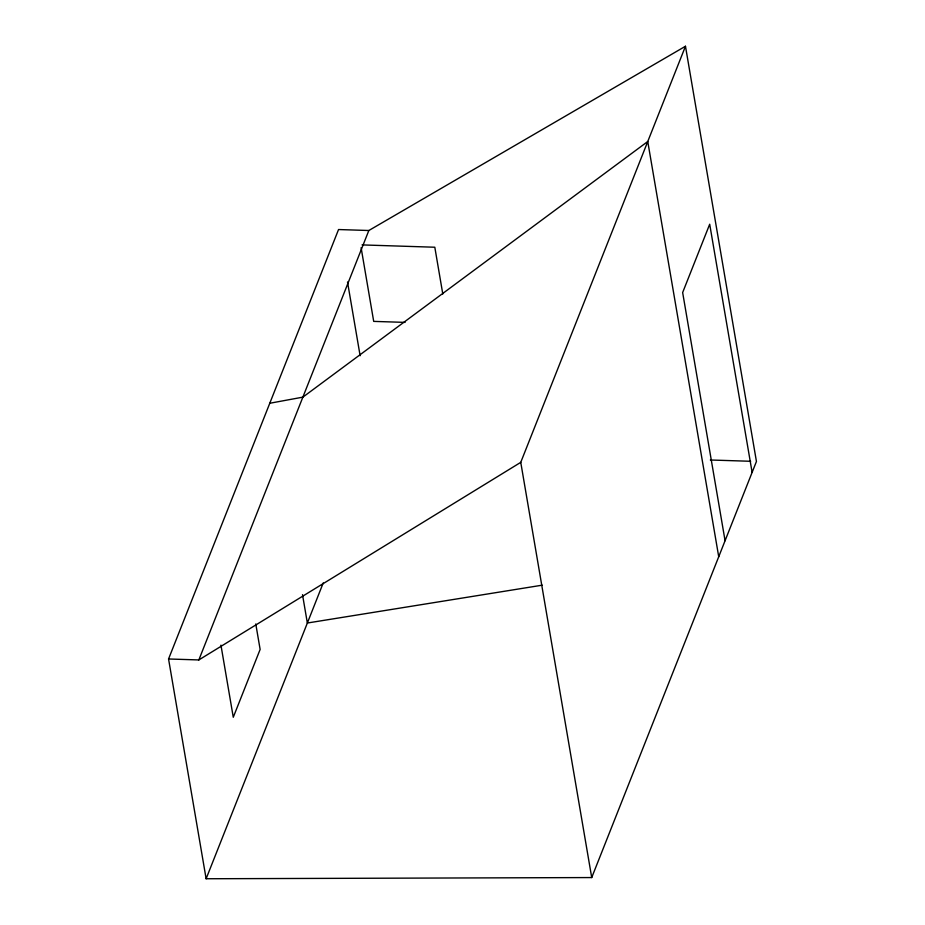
<?xml version="1.0" encoding="UTF-8"?>
<svg xmlns="http://www.w3.org/2000/svg" width="925" height="925" viewBox="0 0 925 925"><rect width="100%" height="100%" fill="white"/><g stroke="black" fill="none" stroke-linecap="round" stroke-linejoin="round"><path stroke-width="1.39" d="M168.558 658.982L338.55 229.539L368.832 230.51L685.471 46.25L756.442 461.471L591.722 877.559L206.125 878.75L168.558 658.982L198.84 659.941L520.752 462.35L685.471 46.25M198.84 659.941L368.832 230.51M206.125 878.75L323.23 582.935M269.788 403.254L302.868 397.149L647.754 141.513L718.725 556.734M542.223 585.178L307.354 623.022L302.51 594.671M362.045 244.905L434.808 247.229L442.797 294M405.081 322.386L373.7 321.391L361.108 247.692M710.342 459.991L750.672 461.286M752.118 472.397L709.695 224.22L682.65 292.543L725.073 540.72M520.752 462.35L591.722 877.559M347.522 282.009L360.126 355.732M255.774 623.97L260.133 649.431L233.273 717.257L220.948 645.141"/></g></svg>
